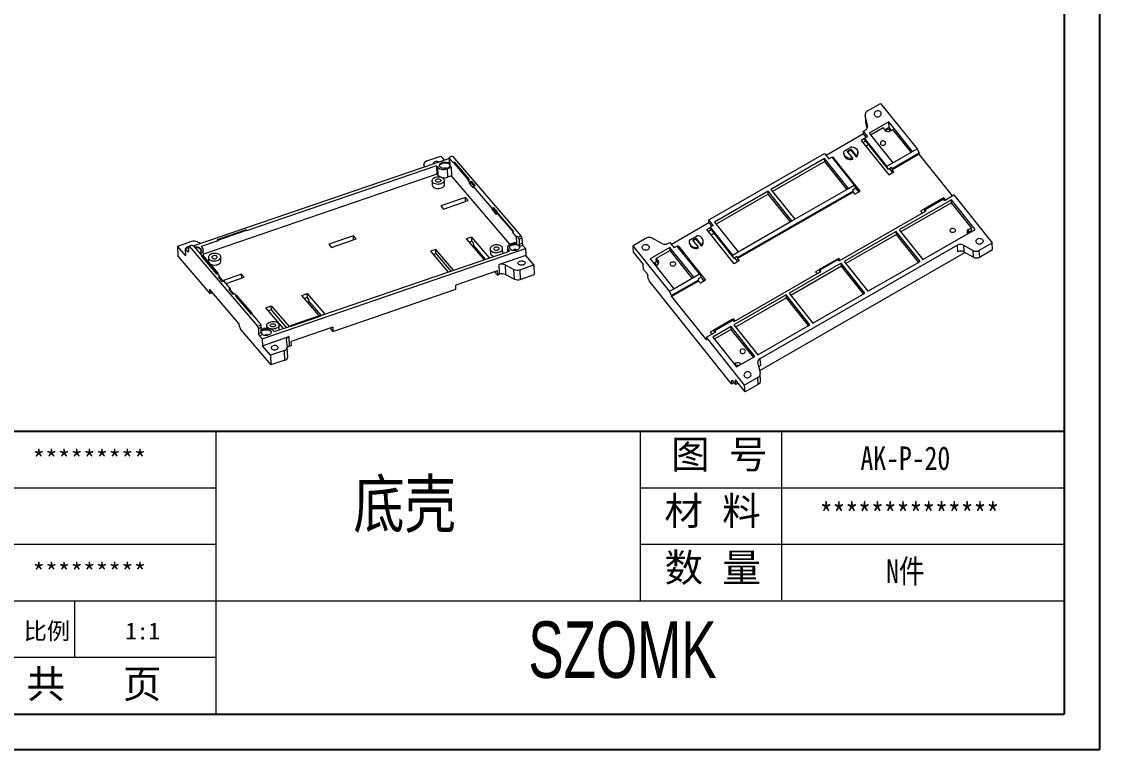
# Model space of a CAD drawing. Header units: inches. Extents: x 998 to 3526, y 519 to 940.
# Drawn here: x 1939.2 to 2245.2, y 519 to 725.9 of the extents above; entities that cross this region are included whole.
import ezdxf

# ---------------------------------------------------------------- set-up
doc = ezdxf.new("R2010")
doc.units = ezdxf.units.IN
doc.layers.add('文字', color=81, linetype='Continuous')
doc.layers.add('粗实线', color=7, linetype='Continuous', lineweight=30)
doc.layers.add('细实线', color=3, linetype='Continuous', lineweight=9)
doc.styles.get("Standard").update_dxf_attribs({"font": 'txt', "bigfont": 'gbcbig.shx'})
doc.styles.add('宋体', font='', dxfattribs={"width": 0.8, "height": 3.5})
doc.styles.add('长仿宋', font='', dxfattribs={"width": 0.7, "height": 4})
doc.styles.get('宋体').set_extended_font_data('SimSun')
doc.styles.get('长仿宋').set_extended_font_data('SimSun')

msp = doc.modelspace()

# ---------------------------------------------------------------- linework, layer by layer
for p, q in [((2245.201, 940.406), (2245.201, 519.041)), ((2235.169, 930.373), (2235.169, 529.073)), ((1994.389, 609.333), (1873.999, 609.333)), ((2235.169, 609.333), (1994.389, 609.333)), ((1664.691, 529.073), (2235.169, 529.073)), ((1649.271, 519.041), (2245.201, 519.041))]:
    msp.add_line(p, q)
at = {"color": 7, "linetype": 'Continuous', "lineweight": 15}
for p, q in [((2179.348, 700.442), (2183.088, 702.594)), ((2183.088, 702.594), (2193.409, 689.671)), ((2178.678, 699.301), (2178.813, 697.402)), ((2179.381, 696.379), (2178.706, 699.123)), ((2178.706, 699.123), (2178.841, 697.224)), ((2178.178, 694.738), (2178.739, 695.06)), ((2179.417, 693.187), (2178.178, 694.738)), ((2178.236, 693.924), (2178.178, 694.738)), ((2178.841, 697.224), (2178.813, 697.402)), ((2179.252, 695.556), (2178.841, 697.224)), ((2185.415, 697.394), (2179.786, 694.154)), ((2183.805, 695.62), (2180.249, 693.573)), ((2183.805, 695.62), (2184.355, 694.931)), ((2185.531, 695.766), (2184.269, 695.04)), ((2192.158, 688.951), (2185.415, 697.394)), ((2185.531, 695.766), (2185.415, 697.394)), ((2186.168, 694.968), (2185.531, 695.766)), ((2185.74, 694.722), (2186.574, 695.202)), ((2191.752, 688.717), (2186.574, 695.202)), ((2178.236, 693.924), (2167.591, 687.797)), ((2178.547, 692.594), (2177.602, 692.05)), ((2177.602, 692.05), (2185.391, 682.297)), ((2178.066, 691.469), (2178.852, 691.922)), ((2179.011, 692.954), (2178.236, 693.924)), ((2178.541, 692.683), (2179.417, 693.187)), ((2178.57, 692.276), (2178.541, 692.683)), ((2184.871, 684.757), (2178.541, 692.683)), ((2185.312, 683.833), (2178.57, 692.276)), ((2179.786, 694.154), (2186.528, 685.711)), ((2174.895, 690.271), (2172.689, 689.001)), ((2174.399, 689.994), (2172.907, 689.134)), ((2173.546, 688.992), (2174.589, 689.592)), ((2175.143, 686.993), (2173.546, 688.992)), ((2173.701, 688.798), (2174.608, 689.32)), ((2174.589, 689.592), (2176.185, 687.593)), ((2174.608, 689.32), (2174.589, 689.592)), ((2174.608, 689.32), (2176.204, 687.322)), ((2174.894, 690.272), (2174.895, 690.271)), ((2174.894, 690.27), (2174.894, 690.272)), ((2174.894, 690.27), (2174.895, 690.271)), ((2176.632, 688.473), (2176.613, 688.745)), ((2178.855, 690.481), (2179.642, 690.933)), ((2186.528, 685.711), (2192.158, 688.951)), ((2192.158, 688.951), (2193.409, 689.671)), ((2193.409, 689.671), (2193.998, 688.439)), ((2060.446, 686.889), (1988.13, 662.088)), ((2054.242, 686.246), (2058.223, 687.612)), ((2058.223, 687.612), (2059.205, 686.463)), ((2060.599, 686.71), (2060.446, 686.889)), ((2060.579, 687.249), (2060.631, 685.873)), ((2061.782, 685.713), (2060.699, 686.981)), ((2060.699, 686.981), (2060.78, 684.819)), ((2061.571, 687.64), (2060.726, 687.35)), ((2061.571, 687.64), (2080.981, 664.923)), ((2061.775, 685.91), (2061.997, 685.986)), ((2061.775, 685.91), (2061.782, 685.713)), ((2066.024, 680.936), (2061.775, 685.91)), ((2061.997, 685.986), (2066.246, 681.013)), ((2134.289, 669.476), (2167.128, 688.377)), ((2167.171, 686.893), (2151.951, 678.133)), ((2167.229, 686.079), (2152.415, 677.552)), ((2167.128, 688.377), (2168.366, 686.826)), ((2173.914, 678.45), (2167.171, 686.893)), ((2167.229, 686.079), (2167.171, 686.893)), ((2173.508, 678.217), (2167.229, 686.079)), ((2168.366, 686.826), (2169.242, 687.331)), ((2169.242, 687.331), (2175.572, 679.404)), ((2169.471, 687.369), (2169.293, 687.267)), ((2177.259, 677.617), (2169.471, 687.369)), ((2169.471, 687.369), (2169.496, 687.012)), ((2172.623, 688.46), (2172.642, 688.189)), ((2175.162, 686.722), (2175.143, 686.993)), ((2176.185, 687.593), (2176.204, 687.322)), ((2184.871, 684.757), (2186.528, 685.711)), ((2193.998, 688.439), (2186.335, 684.029)), ((2194.017, 688.168), (2186.355, 683.757)), ((2194.017, 688.168), (2193.998, 688.439)), ((2203.461, 676.342), (2194.017, 688.168)), ((2057.115, 682.488), (1990.838, 659.759)), ((2057.026, 684.847), (2003.096, 666.352)), ((2053.432, 685.384), (2053.466, 684.495)), ((2053.564, 684.529), (2053.439, 685.315)), ((2057.37, 684.444), (2057.026, 684.847)), ((2057.026, 684.847), (2057.115, 682.488)), ((2057.459, 682.085), (2057.115, 682.488)), ((2057.459, 682.085), (2057.37, 684.444)), ((2061.174, 684.358), (2060.065, 683.977)), ((2060.065, 683.977), (2060.153, 681.618)), ((2060.78, 684.819), (2061.174, 684.358)), ((2061.174, 684.358), (2061.263, 681.999)), ((2185.312, 683.833), (2184.871, 684.757)), ((2186.188, 684.337), (2185.312, 683.833)), ((2185.391, 682.297), (2186.85, 683.137)), ((2185.58, 683.987), (2186.445, 682.904)), ((2186.335, 684.029), (2186.188, 684.337)), ((2186.335, 684.029), (2186.355, 683.757)), ((2186.85, 683.137), (2186.355, 683.757)), ((2055.724, 680.611), (2055.769, 679.432)), ((2059.266, 679.563), (2059.222, 680.743)), ((2061.263, 681.999), (2060.153, 681.618)), ((2077.852, 662.583), (2061.263, 681.999)), ((2066.246, 681.013), (2066.024, 680.936)), ((2066.024, 680.936), (2066.032, 680.74)), ((2066.253, 680.816), (2066.032, 680.74)), ((2066.376, 680.337), (2066.032, 680.74)), ((2066.246, 681.013), (2066.253, 680.816)), ((2066.376, 680.337), (2066.82, 680.489)), ((2066.391, 679.943), (2066.376, 680.337)), ((2066.391, 679.943), (2066.835, 680.096)), ((2067.539, 678.599), (2066.391, 679.943)), ((2066.82, 680.489), (2067.968, 679.145)), ((2066.835, 680.096), (2066.82, 680.489)), ((2066.835, 680.096), (2067.72, 679.059)), ((2173.914, 678.45), (2175.572, 679.404)), ((2175.572, 679.404), (2176.013, 678.48)), ((2067.968, 679.145), (2067.525, 678.992)), ((2072.808, 672.809), (2067.525, 678.992)), ((2067.539, 678.599), (2067.525, 678.992)), ((2151.117, 677.653), (2135.897, 668.892)), ((2151.175, 676.839), (2136.36, 668.311)), ((2175.285, 677.668), (2142.447, 658.767)), ((2175.304, 677.397), (2142.466, 658.495)), ((2157.86, 669.209), (2151.117, 677.653)), ((2151.175, 676.839), (2151.117, 677.653)), ((2157.454, 668.976), (2151.175, 676.839)), ((2151.951, 678.133), (2158.694, 669.689)), ((2158.694, 669.689), (2173.914, 678.45)), ((2176.013, 678.48), (2175.138, 677.976)), ((2175.138, 677.976), (2175.285, 677.668)), ((2175.304, 677.397), (2175.285, 677.668)), ((2175.304, 677.397), (2175.8, 676.777)), ((2175.8, 676.777), (2177.259, 677.617)), ((2175.989, 678.466), (2176.854, 677.383)), ((2201.198, 675.039), (2203.867, 676.575)), ((2203.867, 676.575), (2214.737, 662.963)), ((2065.203, 675.876), (2058.19, 673.471)), ((2058.19, 673.471), (2058.948, 672.584)), ((2058.948, 672.584), (2065.961, 674.989)), ((2065.961, 674.989), (2065.203, 675.876)), ((2065.245, 674.744), (2065.203, 675.876)), ((2203.166, 675.166), (2188.363, 666.645)), ((2203.224, 674.352), (2188.826, 666.065)), ((2201.036, 675.758), (2194.447, 671.966)), ((2200.693, 675.546), (2195.48, 672.546)), ((2200.923, 675.384), (2195.71, 672.384)), ((2201.198, 675.039), (2200.923, 675.384)), ((2201.48, 675.202), (2201.036, 675.758)), ((2201.036, 675.758), (2201.076, 675.192)), ((2209.909, 666.723), (2203.166, 675.166)), ((2203.224, 674.352), (2203.166, 675.166)), ((2208.866, 667.287), (2203.224, 674.352)), ((2073.252, 672.961), (2072.808, 672.809)), ((2072.822, 672.416), (2072.808, 672.809)), ((2073.266, 672.568), (2072.822, 672.416)), ((2072.822, 672.416), (2073.971, 671.072)), ((2074.4, 671.617), (2073.252, 672.961)), ((2073.266, 672.568), (2073.252, 672.961)), ((2074.152, 671.532), (2073.266, 672.568)), ((2073.956, 671.465), (2074.4, 671.617)), ((2074.301, 671.062), (2073.956, 671.465)), ((2073.971, 671.072), (2073.956, 671.465)), ((2074.515, 671.334), (2074.293, 671.258)), ((2074.293, 671.258), (2074.301, 671.062)), ((2074.293, 671.258), (2078.543, 666.285)), ((2078.765, 666.361), (2074.515, 671.334)), ((2171.341, 657.854), (2195.985, 672.039)), ((2194.447, 671.966), (2194.892, 671.409)), ((2195.71, 672.384), (2195.985, 672.039)), ((2134.347, 668.662), (2123.702, 662.535)), ((2133.713, 666.788), (2134.658, 667.332)), ((2134.347, 668.662), (2134.289, 669.476)), ((2135.528, 667.925), (2134.289, 669.476)), ((2135.122, 667.691), (2134.347, 668.662)), ((2135.528, 667.925), (2134.652, 667.421)), ((2134.681, 667.014), (2134.652, 667.421)), ((2134.652, 667.421), (2140.982, 659.495)), ((2135.897, 668.892), (2142.639, 660.449)), ((2142.639, 660.449), (2157.86, 669.209)), ((2157.86, 669.209), (2158.694, 669.689)), ((2208.032, 666.807), (2208.866, 667.287)), ((2208.924, 666.473), (2208.866, 667.287)), ((2002.974, 666.683), (1994.762, 663.867)), ((1994.877, 663.732), (2003.088, 666.548)), ((2003.088, 666.548), (2002.974, 666.683)), ((2003.088, 666.548), (2003.096, 666.352)), ((2033.422, 664.977), (2026.409, 662.572)), ((2027.167, 661.685), (2034.18, 664.09)), ((2034.18, 664.09), (2033.422, 664.977)), ((2033.465, 663.845), (2033.422, 664.977)), ((2067.011, 664.608), (2065.457, 664.075)), ((2065.457, 664.075), (2070.494, 658.18)), ((2072.048, 658.713), (2067.011, 664.608)), ((2067.055, 663.429), (2067.011, 664.608)), ((2078.543, 666.285), (2078.765, 666.361)), ((2078.543, 666.285), (2078.55, 666.088)), ((2078.55, 666.088), (2078.772, 666.164)), ((2079.633, 664.82), (2078.55, 666.088)), ((2078.765, 666.361), (2078.772, 666.164)), ((2079.633, 664.82), (2079.715, 662.658)), ((2080.135, 664.633), (2080.981, 664.923)), ((2081.225, 664.261), (2080.448, 663.994)), ((2080.981, 664.923), (2081.225, 664.261)), ((2081.225, 664.261), (2081.277, 662.885)), ((2116.564, 664.304), (2112.824, 662.151)), ((2120.998, 662.774), (2118.245, 664.322)), ((2128.801, 663.74), (2131.007, 665.009)), ((2129.018, 663.872), (2130.51, 664.731)), ((2130.7, 664.33), (2129.657, 663.73)), ((2130.719, 664.058), (2129.812, 663.536)), ((2132.296, 662.331), (2130.7, 664.33)), ((2130.719, 664.058), (2130.7, 664.33)), ((2132.315, 662.06), (2130.719, 664.058)), ((2141.502, 657.035), (2133.713, 666.788)), ((2134.964, 666.66), (2134.177, 666.207)), ((2134.681, 667.014), (2141.424, 658.571)), ((2134.967, 665.218), (2135.753, 665.671)), ((2187.529, 666.165), (2172.725, 657.645)), ((2187.587, 665.351), (2173.189, 657.064)), ((2194.271, 657.722), (2187.529, 666.165)), ((2187.587, 665.351), (2187.529, 666.165)), ((2193.866, 657.489), (2187.587, 665.351)), ((2188.363, 666.645), (2195.105, 658.202)), ((2195.105, 658.202), (2209.909, 666.723)), ((2207.835, 665.529), (2207.748, 665.638)), ((2208.09, 665.993), (2208.032, 666.807)), ((2208.09, 665.993), (2208.924, 666.473)), ((2208.924, 666.473), (2209.097, 666.256)), ((1987.413, 663.327), (1983.432, 661.962)), ((1983.432, 661.962), (1983.535, 659.21)), ((1983.432, 661.962), (1985.729, 659.274)), ((1986.576, 661.555), (1985.655, 661.239)), ((1985.655, 661.239), (1985.729, 659.274)), ((1985.655, 661.239), (1986.401, 660.366)), ((1986.779, 661.99), (1986.564, 661.866)), ((1986.564, 661.866), (1986.616, 660.49)), ((1987.624, 662.28), (1986.779, 661.99)), ((1986.779, 661.99), (2006.189, 639.273)), ((1990.514, 659.299), (1988.126, 662.093)), ((1990.054, 662.748), (1989.082, 663.244)), ((1994.884, 663.536), (1990.224, 661.937)), ((1990.568, 661.534), (1990.224, 661.937)), ((1990.864, 659.077), (1990.791, 661)), ((1994.762, 663.867), (1994.769, 663.67)), ((1994.762, 663.867), (1994.877, 663.732)), ((1994.769, 663.67), (1994.884, 663.536)), ((1994.877, 663.732), (1994.884, 663.536)), ((2007.476, 635.699), (2082.268, 661.349)), ((2026.409, 662.572), (2027.167, 661.685)), ((2056.802, 661.107), (2055.248, 660.574)), ((2061.839, 655.212), (2056.802, 661.107)), ((2056.846, 659.927), (2056.802, 661.107)), ((2066.247, 663.151), (2067.055, 663.429)), ((2067.055, 663.429), (2067.469, 662.945)), ((2067.606, 662.22), (2067.17, 662.071)), ((2067.484, 662.551), (2067.469, 662.945)), ((2067.484, 662.551), (2067.606, 662.22)), ((2070.93, 658.33), (2067.606, 662.22)), ((2072.263, 661.255), (2072.307, 660.075)), ((2075.805, 660.207), (2075.76, 661.386)), ((2077.131, 661.588), (2077.173, 660.471)), ((2077.354, 661.054), (2077.699, 660.651)), ((2079.321, 663.119), (2078.211, 662.739)), ((2079.715, 662.658), (2079.321, 663.119)), ((2080.448, 663.994), (2080.5, 662.618)), ((2080.5, 662.618), (2081.277, 662.885)), ((2081.521, 662.223), (2080.66, 661.928)), ((2081.277, 662.885), (2081.521, 662.223)), ((2082.268, 661.349), (2081.521, 662.223)), ((2082.268, 661.349), (2082.342, 659.383)), ((2112.96, 660.252), (2112.824, 662.151)), ((2123.145, 649.228), (2112.824, 662.151)), ((2123.283, 661.631), (2117.653, 658.391)), ((2122.678, 662.793), (2123.239, 663.115)), ((2123.239, 663.115), (2124.477, 661.564)), ((2130.025, 653.188), (2123.283, 661.631)), ((2123.341, 660.817), (2123.283, 661.631)), ((2125.353, 662.068), (2124.477, 661.564)), ((2131.683, 654.142), (2125.353, 662.068)), ((2125.404, 662.005), (2125.582, 662.107)), ((2125.582, 662.107), (2133.37, 652.355)), ((2125.582, 662.107), (2125.607, 661.75)), ((2128.734, 663.198), (2128.754, 662.927)), ((2128.801, 663.741), (2128.801, 663.74)), ((2129.657, 663.73), (2131.254, 661.731)), ((2131.273, 661.46), (2131.254, 661.731)), ((2132.296, 662.331), (2132.315, 662.06)), ((2132.743, 663.211), (2132.724, 663.483)), ((2204.883, 662.321), (2148.823, 630.053)), ((2205.019, 660.422), (2204.883, 662.321)), ((2206.564, 662.34), (2209.317, 660.791)), ((2206.564, 662.34), (2206.699, 660.44)), ((2210.997, 660.81), (2214.737, 662.963)), ((2211.133, 658.911), (2214.873, 661.063)), ((2214.873, 661.063), (2214.737, 662.963)), ((1983.535, 659.21), (1992.608, 648.591)), ((1986.616, 660.49), (1986.401, 660.366)), ((1990.416, 659.265), (1990.638, 659.341)), ((1994.665, 654.292), (1990.416, 659.265)), ((1990.416, 659.265), (1990.423, 659.069)), ((1994.673, 654.095), (1990.423, 659.069)), ((1990.638, 659.341), (1994.887, 654.368)), ((1992.251, 658.843), (1992.295, 657.664)), ((1995.793, 657.796), (1995.749, 658.975)), ((2023.877, 642.193), (2077.699, 660.651)), ((2055.248, 660.574), (2060.285, 654.679)), ((2056.038, 659.65), (2056.846, 659.927)), ((2056.846, 659.927), (2061.094, 654.956)), ((2082.342, 659.383), (2074.782, 656.791)), ((2084.639, 656.695), (2082.342, 659.383)), ((2112.96, 660.252), (2115.712, 656.805)), ((2117.653, 658.391), (2124.396, 649.948)), ((2123.341, 660.817), (2119.379, 658.537)), ((2119.379, 658.537), (2119.929, 657.848)), ((2119.437, 657.723), (2119.379, 658.537)), ((2129.62, 652.955), (2123.341, 660.817)), ((2140.982, 659.495), (2142.639, 660.449)), ((2141.424, 658.571), (2140.982, 659.495)), ((2142.299, 659.075), (2141.424, 658.571)), ((2142.556, 657.642), (2141.691, 658.724)), ((2142.447, 658.767), (2142.299, 659.075)), ((2142.447, 658.767), (2142.466, 658.495)), ((2142.466, 658.495), (2142.961, 657.875)), ((2207.107, 660.211), (2148.707, 626.597)), ((2171.179, 658.573), (2164.59, 654.781)), ((2170.836, 658.36), (2165.623, 655.36)), ((2171.066, 658.198), (2165.853, 655.198)), ((2171.341, 657.854), (2171.066, 658.198)), ((2171.623, 658.016), (2171.179, 658.573)), ((2171.179, 658.573), (2171.219, 658.006)), ((2206.699, 660.44), (2209.452, 658.892)), ((2209.452, 658.892), (2209.317, 660.791)), ((2210.997, 660.81), (2211.133, 658.911)), ((2074.245, 655.014), (2062.482, 650.98)), ((2074.245, 655.014), (2074.289, 653.834)), ((2074.886, 654.039), (2074.782, 656.791)), ((2076.452, 656.708), (2078.988, 655.413)), ((2076.452, 656.708), (2076.555, 653.956)), ((2079.092, 652.661), (2078.988, 655.413)), ((2080.658, 655.33), (2084.639, 656.695)), ((2080.658, 655.33), (2080.761, 652.578)), ((2084.639, 656.695), (2084.742, 653.943)), ((2115.808, 655.449), (2115.712, 656.805)), ((2116.703, 654.329), (2115.808, 655.449)), ((2118.58, 657.23), (2119.437, 657.723)), ((2119.646, 656.679), (2119.218, 656.432)), ((2119.437, 657.723), (2119.987, 657.034)), ((2119.987, 657.034), (2119.929, 657.848)), ((2142.961, 657.875), (2141.502, 657.035)), ((2171.891, 657.165), (2157.088, 648.644)), ((2171.949, 656.351), (2157.552, 648.063)), ((2165.853, 655.198), (2166.128, 654.854)), ((2178.634, 648.721), (2171.891, 657.165)), ((2171.949, 656.351), (2171.891, 657.165)), ((2178.228, 648.488), (2171.949, 656.351)), ((2172.725, 657.645), (2179.468, 649.201)), ((2179.468, 649.201), (2194.271, 657.722)), ((1994.887, 654.368), (1994.665, 654.292)), ((1994.665, 654.292), (1994.673, 654.095)), ((1994.895, 654.171), (1994.673, 654.095)), ((1994.887, 654.368), (1994.895, 654.171)), ((1995.526, 653.432), (1994.895, 654.171)), ((1995.083, 653.28), (1995.526, 653.432)), ((1996.231, 651.935), (1995.083, 653.28)), ((1995.346, 652.972), (1995.541, 653.039)), ((1995.541, 653.039), (1995.526, 653.432)), ((1995.541, 653.039), (1996.427, 652.002)), ((1996.675, 652.088), (1996.231, 651.935)), ((2001.641, 654.078), (1996.237, 652.225)), ((1998.513, 649.937), (1996.675, 652.088)), ((1997.243, 651.423), (2002.399, 653.191)), ((2002.399, 653.191), (2001.641, 654.078)), ((2001.684, 652.945), (2001.641, 654.078)), ((2073.5, 654.758), (2074.289, 653.834)), ((2074.289, 653.834), (2074.886, 654.039)), ((2076.555, 653.956), (2079.092, 652.661)), ((2080.761, 652.578), (2084.742, 653.943)), ((2116.703, 654.329), (2116.997, 653.713)), ((2117.065, 652.763), (2116.997, 653.713)), ((2117.065, 652.763), (2117.36, 652.147)), ((2140.615, 623.026), (2117.36, 652.147)), ((2131.396, 652.406), (2123.734, 647.996)), ((2131.415, 652.135), (2123.753, 647.724)), ((2124.396, 649.948), (2130.025, 653.188)), ((2130.025, 653.188), (2131.683, 654.142)), ((2132.125, 653.218), (2131.249, 652.714)), ((2131.249, 652.714), (2131.396, 652.406)), ((2131.415, 652.135), (2131.396, 652.406)), ((2131.911, 651.514), (2131.415, 652.135)), ((2131.683, 654.142), (2132.125, 653.218)), ((2133.37, 652.355), (2131.911, 651.514)), ((2132.965, 652.121), (2132.1, 653.204)), ((2141.484, 640.668), (2166.128, 654.854)), ((2164.59, 654.781), (2165.035, 654.224)), ((2000.833, 640.092), (1992.564, 649.77)), ((1992.564, 649.77), (1992.608, 648.591)), ((1992.608, 648.591), (1993.353, 648.846)), ((1998.513, 649.937), (1998.069, 649.785)), ((1998.069, 649.785), (1999.217, 648.44)), ((1998.527, 649.544), (1998.332, 649.477)), ((1998.527, 649.544), (1998.513, 649.937)), ((1999.413, 648.507), (1998.527, 649.544)), ((2027.572, 637.813), (2062.527, 649.8)), ((2062.527, 649.8), (2062.482, 650.98)), ((2123.145, 649.228), (2124.396, 649.948)), ((2123.734, 647.996), (2123.145, 649.228)), ((1999.217, 648.44), (1999.661, 648.593)), ((2000.161, 648.007), (1999.661, 648.593)), ((2000.285, 648.05), (2000.063, 647.974)), ((2000.063, 647.974), (2004.313, 643)), ((2000.063, 647.974), (2000.071, 647.777)), ((2000.071, 647.777), (2004.32, 642.804)), ((2004.535, 643.076), (2000.285, 648.05)), ((2018.74, 648.054), (2020.294, 648.586)), ((2023.645, 642.313), (2018.74, 648.054)), ((2020.338, 647.407), (2019.53, 647.13)), ((2020.294, 648.586), (2025.33, 642.692)), ((2020.338, 647.407), (2020.294, 648.586)), ((2020.752, 646.923), (2020.338, 647.407)), ((2020.889, 646.199), (2020.453, 646.049)), ((2020.766, 646.53), (2020.752, 646.923)), ((2020.766, 646.53), (2020.889, 646.199)), ((2020.889, 646.199), (2024.213, 642.308)), ((2123.753, 647.724), (2123.734, 647.996)), ((2123.753, 647.724), (2133.661, 635.318)), ((2156.254, 648.164), (2141.451, 639.643)), ((2156.312, 647.35), (2141.914, 639.063)), ((2162.997, 639.721), (2156.254, 648.164)), ((2156.312, 647.35), (2156.254, 648.164)), ((2162.591, 639.487), (2156.312, 647.35)), ((2157.088, 648.644), (2163.831, 640.201)), ((2163.831, 640.201), (2178.634, 648.721)), ((2004.313, 643), (2004.535, 643.076)), ((2004.313, 643), (2004.32, 642.804)), ((2004.32, 642.804), (2004.542, 642.88)), ((2004.535, 643.076), (2004.542, 642.88)), ((2007.061, 639.932), (2004.542, 642.88)), ((2008.531, 644.553), (2010.085, 645.085)), ((2013.568, 638.658), (2008.531, 644.553)), ((2010.129, 643.906), (2009.321, 643.629)), ((2010.085, 645.085), (2015.121, 639.19)), ((2010.129, 643.906), (2010.085, 645.085)), ((2014.376, 638.935), (2010.129, 643.906)), ((2000.833, 640.092), (2000.848, 639.699)), ((2000.848, 639.699), (2001.337, 638.375)), ((2006.189, 639.273), (2007.034, 639.563)), ((2007.061, 639.932), (2007.085, 639.286)), ((2012.331, 638.439), (2012.287, 639.618)), ((2015.55, 639.537), (2023.762, 642.353)), ((2023.876, 642.218), (2015.665, 639.402)), ((2023.884, 642.022), (2015.672, 639.206)), ((2023.762, 642.353), (2023.876, 642.218)), ((2023.876, 642.218), (2023.884, 642.022)), ((2141.322, 641.388), (2134.733, 637.595)), ((2140.979, 641.175), (2135.766, 638.175)), ((2141.209, 641.013), (2135.996, 638.013)), ((2141.484, 640.668), (2141.209, 641.013)), ((2141.766, 640.831), (2141.322, 641.388)), ((2141.322, 641.388), (2141.362, 640.821)), ((2141.451, 639.643), (2148.193, 631.2)), ((2148.193, 631.2), (2162.997, 639.721)), ((2001.337, 638.375), (2009.951, 628.293)), ((2006.433, 638.611), (2006.189, 639.273)), ((2007.21, 638.878), (2006.433, 638.611)), ((2006.433, 638.611), (2006.485, 637.235)), ((2006.485, 637.235), (2007.262, 637.502)), ((2006.73, 636.573), (2006.485, 637.235)), ((2007.591, 636.868), (2006.73, 636.573)), ((2006.73, 636.573), (2007.476, 635.699)), ((2007.262, 637.502), (2007.21, 638.878)), ((2007.228, 638.395), (2007.858, 638.611)), ((2008.79, 639.487), (2008.816, 638.772)), ((2010.552, 638.145), (2010.897, 637.742)), ((2010.897, 637.742), (2015.557, 639.34)), ((2015.665, 639.402), (2015.55, 639.537)), ((2015.55, 639.537), (2015.557, 639.34)), ((2015.672, 639.206), (2015.557, 639.34)), ((2015.665, 639.402), (2015.672, 639.206)), ((2027.528, 638.992), (2015.765, 634.958)), ((2026.783, 638.737), (2027.572, 637.813)), ((2027.528, 638.992), (2027.572, 637.813)), ((2133.603, 636.132), (2136.271, 637.668)), ((2134.733, 637.595), (2135.178, 637.039)), ((2140.617, 639.163), (2135.404, 636.163)), ((2140.675, 638.349), (2135.868, 635.582)), ((2135.996, 638.013), (2136.271, 637.668)), ((2147.359, 630.72), (2140.617, 639.163)), ((2140.675, 638.349), (2140.617, 639.163)), ((2146.954, 630.486), (2140.675, 638.349)), ((2007.476, 635.699), (2007.55, 633.734)), ((2007.55, 633.734), (2015.11, 636.326)), ((2009.847, 631.045), (2007.55, 633.734)), ((2014.306, 635.395), (2014.631, 633.342)), ((2015.11, 636.326), (2015.213, 633.574)), ((2015.213, 633.574), (2015.81, 633.779)), ((2015.81, 633.779), (2015.765, 634.958)), ((2133.661, 635.318), (2133.603, 636.132)), ((2144.473, 622.519), (2133.603, 636.132)), ((2135.404, 636.163), (2142.147, 627.72)), ((2013.828, 632.411), (2009.847, 631.045)), ((2009.847, 631.045), (2009.951, 628.293)), ((2013.932, 629.659), (2013.828, 632.411)), ((2014.742, 630.522), (2014.638, 633.274)), ((2142.147, 627.72), (2147.359, 630.72)), ((2013.932, 629.659), (2009.951, 628.293)), ((2141.938, 628.764), (2141.509, 628.518)), ((2141.996, 627.95), (2141.938, 628.764)), ((2141.996, 627.95), (2141.973, 627.937)), ((2143.409, 628.446), (2143.322, 628.555)), ((2148.181, 628.735), (2148.856, 625.991)), ((2148.823, 630.053), (2148.959, 628.154)), ((2148.213, 624.672), (2144.473, 622.519)), ((2148.349, 622.773), (2148.213, 624.672)), ((2149.019, 623.913), (2148.884, 625.813)), ((2140.615, 623.026), (2140.871, 622.953)), ((2140.803, 623.903), (2141.059, 623.83)), ((2140.871, 622.953), (2140.803, 623.903)), ((2140.871, 622.953), (2141.479, 623.303)), ((2141.953, 622.71), (2141.059, 623.83)), ((2144.609, 620.62), (2141.857, 624.066)), ((2141.953, 622.71), (2141.857, 624.066)), ((2142.629, 623.099), (2141.953, 622.71)), ((2144.609, 620.62), (2144.473, 622.519)), ((2148.349, 622.773), (2144.609, 620.62))]:
    msp.add_line(p, q, dxfattribs=at)
at = {"color": 8, "linetype": 'Continuous', "lineweight": 15}
for p, q in [((2179.407, 696.021), (2179.381, 696.379)), ((2053.439, 685.315), (2053.47, 684.496)), ((2077.354, 661.054), (2077.374, 660.54)), ((2143.333, 628.402), (2143.322, 628.555))]:
    msp.add_line(p, q, dxfattribs=at)
at = {"color": 7, "linetype": 'Continuous', "lineweight": 15, "flags": 128}
for points in [[(2183.109, 700.091), (2182.93, 700.259), (2182.702, 700.379), (2182.442, 700.443), (2182.17, 700.444), (2181.906, 700.384), (2181.669, 700.266), (2181.477, 700.1), (2181.345, 699.897), (2181.281, 699.674), (2181.291, 699.445), (2181.374, 699.229), (2181.524, 699.042), (2181.73, 698.896), (2181.976, 698.804), (2182.244, 698.771), (2182.515, 698.801), (2182.767, 698.891), (2182.984, 699.034), (2183.148, 699.22), (2183.247, 699.435), (2183.274, 699.663), (2183.227, 699.887), (2183.109, 700.091)], [(2184.751, 694.647), (2184.742, 694.658), (2184.668, 694.808), (2184.67, 694.972), (2184.745, 695.125), (2184.884, 695.243), (2185.064, 695.308), (2185.259, 695.312), (2185.439, 695.252), (2185.576, 695.138), (2185.65, 694.988), (2185.649, 694.824), (2185.573, 694.672), (2185.536, 694.631)], [(2184.372, 691.671), (2184.214, 691.813), (2184.01, 691.906), (2183.78, 691.941), (2183.547, 691.914), (2183.334, 691.828), (2183.161, 691.691), (2183.045, 691.517), (2182.998, 691.323), (2183.024, 691.128), (2183.121, 690.951), (2183.279, 690.809), (2183.483, 690.716), (2183.713, 690.681), (2183.946, 690.708), (2184.159, 690.794), (2184.333, 690.93), (2184.448, 691.104), (2184.495, 691.298), (2184.469, 691.493), (2184.372, 691.671)], [(2175.143, 686.993), (2174.767, 686.931), (2174.386, 686.93), (2174.013, 686.989), (2173.663, 687.107), (2173.347, 687.28), (2173.077, 687.501), (2172.864, 687.762), (2172.714, 688.053), (2172.633, 688.364), (2172.625, 688.684), (2172.689, 689.001)], [(2174.894, 690.272), (2175.265, 690.205), (2175.612, 690.08), (2175.923, 689.902), (2176.187, 689.676), (2176.394, 689.411), (2176.535, 689.116), (2176.608, 688.803), (2176.607, 688.483), (2176.535, 688.167), (2176.392, 687.866), (2176.185, 687.593)], [(2057.701, 685.948), (2057.561, 686.008), (2057.312, 686.069), (2057.042, 686.086), (2056.772, 686.057), (2056.523, 685.984), (2056.311, 685.873), (2056.154, 685.732), (2056.063, 685.571), (2056.044, 685.403), (2056.047, 685.38)], [(2060.78, 684.819), (2060.668, 684.628), (2060.493, 684.456), (2060.263, 684.309), (2059.989, 684.195), (2059.685, 684.119), (2059.363, 684.085), (2059.04, 684.094), (2058.73, 684.146), (2058.448, 684.239), (2058.207, 684.367), (2058.018, 684.526), (2057.891, 684.707), (2057.831, 684.903), (2057.841, 685.103), (2057.92, 685.299), (2058.065, 685.482), (2058.269, 685.643), (2058.523, 685.773), (2058.814, 685.869), (2059.129, 685.924), (2059.453, 685.936), (2059.772, 685.905), (2060.069, 685.831), (2060.332, 685.72)], [(2058.889, 684.114), (2058.981, 684.217), (2059.133, 684.296), (2059.32, 684.334), (2059.514, 684.325), (2059.685, 684.271), (2059.807, 684.179), (2059.829, 684.149)], [(2055.919, 680.144), (2055.789, 680.345), (2055.728, 680.559), (2055.739, 680.777), (2055.82, 680.992), (2055.969, 681.194), (2056.179, 681.374), (2056.443, 681.526), (2056.749, 681.644), (2057.084, 681.722), (2057.435, 681.756), (2057.788, 681.747), (2058.128, 681.694), (2058.441, 681.6), (2058.715, 681.467), (2058.937, 681.302), (2059.1, 681.112), (2059.196, 680.904), (2059.221, 680.686), (2059.175, 680.468), (2059.06, 680.259), (2058.879, 680.067), (2058.641, 679.9), (2058.355, 679.764), (2058.032, 679.666), (2057.687, 679.61), (2057.333, 679.597), (2056.985, 679.628), (2056.657, 679.702), (2056.362, 679.816), (2056.113, 679.966), (2055.919, 680.144)], [(2055.964, 678.965), (2056.157, 678.786), (2056.407, 678.637), (2056.702, 678.523), (2057.03, 678.449), (2057.378, 678.417), (2057.732, 678.43), (2058.077, 678.487), (2058.399, 678.585), (2058.685, 678.72), (2058.923, 678.888), (2059.104, 679.08), (2059.22, 679.289), (2059.266, 679.507), (2059.266, 679.563)], [(2056.807, 680.449), (2056.733, 680.585), (2056.732, 680.729), (2056.803, 680.869), (2056.94, 680.99), (2057.128, 681.08), (2057.351, 681.131), (2057.586, 681.138), (2057.809, 681.099), (2058, 681.019), (2058.139, 680.905), (2058.213, 680.77), (2058.214, 680.625), (2058.143, 680.485), (2058.006, 680.364), (2057.818, 680.274), (2057.595, 680.223), (2057.36, 680.217), (2057.137, 680.255), (2056.946, 680.335), (2056.807, 680.449)], [(2057.922, 681.732), (2057.672, 681.887), (2057.459, 682.085)], [(2200.693, 675.546), (2200.702, 675.55), (2200.734, 675.548), (2200.773, 675.53), (2200.819, 675.495), (2200.869, 675.446), (2200.923, 675.384)], [(2195.71, 672.384), (2195.657, 672.446), (2195.606, 672.495), (2195.561, 672.529), (2195.521, 672.548), (2195.49, 672.55), (2195.468, 672.534), (2195.456, 672.503), (2195.454, 672.457)], [(2204.187, 666.858), (2204.284, 666.681), (2204.31, 666.485), (2204.263, 666.291), (2204.148, 666.117), (2203.975, 665.981), (2203.761, 665.895), (2203.528, 665.868), (2203.298, 665.903), (2203.094, 665.996), (2202.936, 666.138), (2202.839, 666.315), (2202.813, 666.51), (2202.86, 666.704), (2202.976, 666.878), (2203.149, 667.015), (2203.362, 667.101), (2203.595, 667.128), (2203.825, 667.093), (2204.029, 667), (2204.187, 666.858)], [(2212.006, 663.906), (2212.124, 663.702), (2212.171, 663.478), (2212.144, 663.25), (2212.045, 663.035), (2211.881, 662.849), (2211.664, 662.705), (2211.411, 662.616), (2211.141, 662.586), (2210.873, 662.618), (2210.626, 662.711), (2210.421, 662.856), (2210.271, 663.044), (2210.188, 663.26), (2210.178, 663.488), (2210.242, 663.712), (2210.374, 663.914), (2210.566, 664.081), (2210.803, 664.198), (2211.067, 664.259), (2211.339, 664.257), (2211.599, 664.194), (2211.827, 664.074), (2212.006, 663.906)], [(1985.916, 661.329), (1985.913, 661.436), (1985.969, 661.602), (1986.094, 661.754), (1986.28, 661.882), (1986.513, 661.974), (1986.775, 662.026), (1986.908, 662.034)], [(1989.78, 660.157), (1989.953, 660.281), (1990.117, 660.457), (1990.218, 660.65), (1990.25, 660.85), (1990.212, 661.048), (1990.105, 661.235), (1989.935, 661.402), (1989.71, 661.541), (1989.439, 661.645), (1989.137, 661.71), (1988.816, 661.733), (1988.492, 661.713), (1988.455, 661.708)], [(1989.958, 659.949), (1990.04, 659.989), (1990.321, 660.165), (1990.543, 660.369), (1990.698, 660.595), (1990.779, 660.834), (1990.785, 661.076), (1990.713, 661.313), (1990.568, 661.534)], [(2072.458, 660.788), (2072.652, 660.609), (2072.901, 660.46), (2073.196, 660.346), (2073.524, 660.271), (2073.872, 660.24), (2074.226, 660.253), (2074.571, 660.31), (2074.893, 660.408), (2075.179, 660.543), (2075.417, 660.71), (2075.598, 660.903), (2075.714, 661.112), (2075.76, 661.33), (2075.734, 661.547), (2075.638, 661.755), (2075.476, 661.946), (2075.253, 662.111), (2074.98, 662.243), (2074.667, 662.338), (2074.327, 662.391), (2073.974, 662.4), (2073.623, 662.365), (2073.287, 662.287), (2072.981, 662.17), (2072.718, 662.018), (2072.507, 661.837), (2072.358, 661.635), (2072.277, 661.421), (2072.267, 661.202), (2072.328, 660.988), (2072.458, 660.788)], [(2073.346, 661.092), (2073.485, 660.979), (2073.675, 660.899), (2073.899, 660.86), (2074.133, 660.866), (2074.356, 660.917), (2074.545, 661.008), (2074.682, 661.128), (2074.753, 661.268), (2074.751, 661.413), (2074.677, 661.549), (2074.538, 661.662), (2074.348, 661.742), (2074.124, 661.781), (2073.889, 661.775), (2073.667, 661.724), (2073.478, 661.633), (2073.341, 661.513), (2073.27, 661.373), (2073.272, 661.228), (2073.346, 661.092)], [(2078.211, 662.739), (2077.882, 662.599), (2077.601, 662.424), (2077.379, 662.219), (2077.225, 661.993), (2077.143, 661.754), (2077.138, 661.512), (2077.209, 661.276), (2077.354, 661.054)], [(2079.715, 662.658), (2079.401, 662.703), (2079.077, 662.704), (2078.758, 662.663), (2078.457, 662.58), (2078.191, 662.46), (2077.97, 662.308), (2077.805, 662.131), (2077.705, 661.938), (2077.673, 661.738), (2077.711, 661.54), (2077.817, 661.353), (2077.987, 661.187), (2078.213, 661.048), (2078.483, 660.943), (2078.786, 660.878), (2079.107, 660.855), (2079.43, 660.876), (2079.742, 660.939), (2080.027, 661.041), (2080.272, 661.178), (2080.465, 661.344), (2080.598, 661.53), (2080.664, 661.727), (2080.66, 661.928)], [(2115.556, 661.208), (2115.438, 661.412), (2115.391, 661.636), (2115.418, 661.864), (2115.517, 662.079), (2115.681, 662.265), (2115.897, 662.408), (2116.15, 662.498), (2116.421, 662.528), (2116.689, 662.495), (2116.935, 662.403), (2117.141, 662.257), (2117.291, 662.07), (2117.374, 661.854), (2117.384, 661.625), (2117.32, 661.402), (2117.188, 661.199), (2116.996, 661.033), (2116.759, 660.916), (2116.495, 660.855), (2116.223, 660.857), (2115.963, 660.92), (2115.735, 661.04), (2115.556, 661.208)], [(2128.801, 663.741), (2128.736, 663.424), (2128.744, 663.103), (2128.824, 662.792), (2128.974, 662.5), (2129.188, 662.239), (2129.457, 662.018), (2129.773, 661.846), (2130.124, 661.727), (2130.497, 661.668), (2130.878, 661.669), (2131.254, 661.731)], [(1995.553, 659.442), (1995.36, 659.62), (1995.11, 659.77), (1994.816, 659.884), (1994.487, 659.958), (1994.139, 659.989), (1993.785, 659.977), (1993.44, 659.92), (1993.118, 659.822), (1992.832, 659.686), (1992.594, 659.519), (1992.413, 659.327), (1992.297, 659.118), (1992.251, 658.9), (1992.277, 658.682), (1992.373, 658.474), (1992.536, 658.284), (1992.758, 658.119), (1993.032, 657.987), (1993.345, 657.892), (1993.685, 657.839), (1994.037, 657.83), (1994.389, 657.865), (1994.724, 657.942), (1995.03, 658.06), (1995.293, 658.212), (1995.504, 658.392), (1995.653, 658.594), (1995.734, 658.809), (1995.745, 659.028), (1995.683, 659.242), (1995.553, 659.442)], [(1994.666, 659.137), (1994.527, 659.251), (1994.336, 659.331), (1994.112, 659.37), (1993.878, 659.363), (1993.655, 659.312), (1993.466, 659.222), (1993.33, 659.101), (1993.259, 658.961), (1993.26, 658.817), (1993.334, 658.681), (1993.473, 658.567), (1993.664, 658.487), (1993.887, 658.449), (1994.122, 658.455), (1994.344, 658.506), (1994.533, 658.596), (1994.67, 658.717), (1994.741, 658.857), (1994.74, 659.002), (1994.666, 659.137)], [(2075.778, 659.992), (2075.804, 660.15), (2075.805, 660.207)], [(2170.836, 658.36), (2170.845, 658.364), (2170.877, 658.363), (2170.916, 658.344), (2170.962, 658.31), (2171.012, 658.26), (2171.066, 658.198)], [(1992.295, 657.664), (1992.321, 657.503), (1992.417, 657.295), (1992.58, 657.105), (1992.803, 656.94), (1993.076, 656.807), (1993.389, 656.713), (1993.729, 656.66), (1994.082, 656.65), (1994.433, 656.685), (1994.768, 656.763), (1995.074, 656.88), (1995.338, 657.032), (1995.548, 657.213), (1995.697, 657.415), (1995.779, 657.629), (1995.793, 657.796)], [(2082.048, 657.544), (2082.139, 657.388), (2082.157, 657.221), (2082.102, 657.055), (2081.976, 656.903), (2081.79, 656.776), (2081.558, 656.683), (2081.296, 656.631), (2081.023, 656.625), (2080.761, 656.665), (2080.529, 656.747), (2080.343, 656.865), (2080.218, 657.012), (2080.163, 657.175), (2080.182, 657.343), (2080.273, 657.504), (2080.43, 657.645), (2080.641, 657.756), (2080.891, 657.828), (2081.161, 657.858), (2081.43, 657.841), (2081.68, 657.78), (2081.891, 657.678), (2082.048, 657.544)], [(2119.208, 656.444), (2119.27, 656.508), (2119.346, 656.661), (2119.347, 656.825), (2119.274, 656.975), (2119.137, 657.089), (2118.957, 657.148), (2118.762, 657.145), (2118.668, 657.12)], [(2124.742, 657.348), (2124.839, 657.171), (2124.865, 656.975), (2124.818, 656.781), (2124.702, 656.608), (2124.529, 656.471), (2124.315, 656.385), (2124.082, 656.358), (2123.853, 656.393), (2123.649, 656.486), (2123.491, 656.628), (2123.394, 656.805), (2123.367, 657), (2123.414, 657.194), (2123.53, 657.368), (2123.703, 657.505), (2123.917, 657.591), (2124.15, 657.618), (2124.379, 657.583), (2124.583, 657.49), (2124.742, 657.348)], [(2165.853, 655.198), (2165.8, 655.26), (2165.749, 655.309), (2165.704, 655.344), (2165.664, 655.362), (2165.633, 655.364), (2165.611, 655.349), (2165.599, 655.318), (2165.597, 655.271)], [(2009.349, 638.732), (2009.297, 638.763), (2009.074, 638.927), (2008.911, 639.118), (2008.815, 639.326), (2008.79, 639.543), (2008.836, 639.761), (2008.952, 639.971), (2009.132, 640.163), (2009.371, 640.33), (2009.657, 640.465), (2009.979, 640.563), (2010.324, 640.62), (2010.678, 640.633), (2011.026, 640.602), (2011.354, 640.527), (2011.649, 640.413), (2011.898, 640.264), (2012.092, 640.085), (2012.092, 640.085)], [(2011.204, 639.781), (2011.278, 639.645), (2011.279, 639.5), (2011.208, 639.361), (2011.072, 639.24), (2010.883, 639.149), (2010.66, 639.099), (2010.426, 639.092), (2010.202, 639.131), (2010.012, 639.211), (2009.873, 639.324), (2009.799, 639.46), (2009.797, 639.605), (2009.868, 639.745), (2010.005, 639.866), (2010.194, 639.956), (2010.416, 640.007), (2010.651, 640.013), (2010.874, 639.974), (2011.065, 639.894), (2011.204, 639.781)], [(2012.092, 640.085), (2012.222, 639.885), (2012.283, 639.671), (2012.273, 639.452), (2012.191, 639.238), (2012.042, 639.036), (2011.832, 638.855), (2011.568, 638.703), (2011.263, 638.586), (2010.927, 638.508), (2010.576, 638.473), (2010.223, 638.482), (2010.09, 638.498)], [(2140.979, 641.175), (2140.988, 641.179), (2141.02, 641.177), (2141.059, 641.159), (2141.105, 641.124), (2141.155, 641.075), (2141.209, 641.013)], [(2007.245, 637.948), (2007.255, 637.96), (2007.43, 638.133), (2007.66, 638.28), (2007.933, 638.394), (2008.238, 638.469), (2008.56, 638.504), (2008.883, 638.494), (2009.193, 638.442), (2009.475, 638.35), (2009.716, 638.221), (2009.904, 638.063), (2010.031, 637.881), (2010.092, 637.686), (2010.082, 637.485), (2010.002, 637.289), (2009.857, 637.106), (2009.653, 636.946), (2009.4, 636.815), (2009.109, 636.72), (2008.793, 636.665), (2008.469, 636.653), (2008.151, 636.684), (2007.853, 636.757), (2007.591, 636.868), (2007.591, 636.868)], [(2008.16, 636.682), (2008.252, 636.786), (2008.404, 636.865), (2008.591, 636.902), (2008.785, 636.893), (2008.956, 636.839), (2009.078, 636.748), (2009.1, 636.718)], [(2012.305, 638.225), (2012.331, 638.382), (2012.331, 638.439)], [(2135.996, 638.013), (2135.943, 638.075), (2135.892, 638.124), (2135.847, 638.158), (2135.807, 638.177), (2135.776, 638.179), (2135.754, 638.164), (2135.742, 638.132), (2135.74, 638.086)], [(2010.141, 632.884), (2010.298, 632.751), (2010.509, 632.649), (2010.759, 632.588), (2011.028, 632.571), (2011.298, 632.6), (2011.548, 632.673), (2011.759, 632.784), (2011.916, 632.925), (2012.007, 633.086), (2012.026, 633.254), (2011.971, 633.417), (2011.846, 633.564), (2011.66, 633.682), (2011.428, 633.764), (2011.166, 633.804), (2010.893, 633.797), (2010.631, 633.746), (2010.399, 633.653), (2010.213, 633.526), (2010.087, 633.374), (2010.032, 633.208), (2010.05, 633.041), (2010.141, 632.884)], [(2144.557, 632.535), (2144.398, 632.677), (2144.195, 632.77), (2143.965, 632.805), (2143.732, 632.778), (2143.518, 632.692), (2143.345, 632.555), (2143.23, 632.382), (2143.182, 632.188), (2143.209, 631.992), (2143.306, 631.815), (2143.464, 631.673), (2143.668, 631.58), (2143.897, 631.545), (2144.13, 631.572), (2144.344, 631.658), (2144.517, 631.795), (2144.633, 631.968), (2144.68, 632.162), (2144.654, 632.358), (2144.557, 632.535)], [(2144.453, 625.023), (2144.632, 624.854), (2144.86, 624.734), (2145.12, 624.671), (2145.392, 624.67), (2145.656, 624.73), (2145.893, 624.848), (2146.085, 625.014), (2146.217, 625.216), (2146.281, 625.44), (2146.271, 625.668), (2146.188, 625.884), (2146.038, 626.072), (2145.832, 626.218), (2145.586, 626.31), (2145.318, 626.343), (2145.047, 626.313), (2144.794, 626.223), (2144.578, 626.08), (2144.414, 625.894), (2144.315, 625.679), (2144.288, 625.451), (2144.335, 625.226), (2144.453, 625.023)]]:
    msp.add_lwpolyline(points, dxfattribs=at)
at = {"color": 8, "linetype": 'Continuous', "lineweight": 15, "flags": 128}
for points in [[(2057.839, 684.856), (2057.856, 684.938), (2057.946, 685.132), (2058.101, 685.312), (2058.313, 685.468), (2058.573, 685.594), (2058.868, 685.683), (2059.186, 685.732), (2059.51, 685.737), (2059.826, 685.7), (2060.119, 685.62), (2060.375, 685.504), (2060.582, 685.355), (2060.731, 685.18), (2060.769, 685.113)], [(2077.685, 661.628), (2077.702, 661.71), (2077.792, 661.905), (2077.947, 662.084), (2078.159, 662.24), (2078.419, 662.366), (2078.715, 662.455), (2079.032, 662.504), (2079.356, 662.509), (2079.672, 662.472), (2079.965, 662.393), (2080.221, 662.276), (2080.429, 662.127), (2080.578, 661.952), (2080.661, 661.761), (2080.666, 661.74)], [(2007.253, 637.752), (2007.372, 637.881), (2007.584, 638.037), (2007.844, 638.163), (2008.14, 638.252), (2008.457, 638.3), (2008.781, 638.306), (2009.097, 638.268), (2009.39, 638.189), (2009.646, 638.072), (2009.854, 637.923), (2010.003, 637.749), (2010.086, 637.557), (2010.091, 637.536)]]:
    msp.add_lwpolyline(points, dxfattribs=at)
at = {"color": 7, "linetype": 'Continuous', "lineweight": 15}
for centre, radius, start, end in [((2179.891, 699.361), 1.209, 116.6822, 191.3555), ((2178.196, 696.141), 1.209, 296.68213, 11.35557), ((2185.175, 695.671), 1.105, 222.07834, 300.73521), ((2054.406, 685.293), 0.967, 99.75385, 178.67623), ((2060.155, 687.206), 0.588, 337.53303, 14.15547), ((2174.524, 688.523), 1.911, 190.06746, 289.49662), ((2175.102, 688.387), 1.533, 315.99233, 3.22952), ((2059.102, 686.433), 2.638, 228.95514, 291.39996), ((2056.515, 679.47), 0.748, 182.9049, 222.47006), ((2059.161, 684.599), 3.142, 260.87092, 288.41954), ((2196.795, 672.723), 1.367, 191.22128, 217.86149), ((2079.28, 663.108), 1.749, 60.7143, 78.34078), ((2117.421, 662.799), 1.732, 61.61031, 119.66194), ((2131.052, 663.382), 1.628, 319.80858, 91.60228), ((2208.364, 666.108), 0.774, 115.3876, 217.34792), ((2208.543, 665.182), 0.929, 119.18743, 149.85017), ((1988.144, 661.21), 2.24, 65.2467, 109.06249), ((1988.48, 663.805), 1.749, 240.7143, 258.34078), ((2079.22, 660.513), 0.612, 41.86789, 142.44086), ((2121.821, 664.298), 1.732, 241.61025, 299.66199), ((2130.635, 663.261), 1.911, 190.06746, 289.49662), ((2131.213, 663.125), 1.533, 315.99233, 3.22952), ((2205.74, 660.816), 1.732, 61.61025, 119.66199), ((2073.054, 660.113), 0.748, 182.9054, 222.46955), ((2073.694, 660.756), 1.655, 223.90005, 256.58185), ((2205.876, 658.917), 1.732, 61.61025, 119.66199), ((2210.14, 662.315), 1.732, 241.61031, 299.66194), ((2210.276, 660.416), 1.732, 241.61031, 299.66194), ((2075.514, 654.674), 2.24, 65.24665, 109.06253), ((2079.926, 657.447), 2.24, 245.2467, 289.06249), ((2119.314, 657.378), 0.774, 295.3876, 37.34792), ((2166.938, 655.537), 1.367, 191.22128, 217.86149), ((2075.617, 651.922), 2.24, 65.24665, 109.06253), ((2080.03, 654.695), 2.24, 245.2467, 289.06249), ((2007.605, 639.707), 0.588, 157.53303, 194.15547), ((2008.82, 636.156), 2.638, 48.95514, 111.39996), ((2137.081, 638.352), 1.367, 191.22128, 217.86149), ((2015.274, 635.373), 0.967, 99.75377, 178.6763), ((2015.662, 632.153), 1.491, 107.51067, 133.30258), ((2013.664, 633.364), 0.967, 279.75385, 358.67623), ((2013.751, 630.64), 0.998, 280.44727, 353.18736), ((2142.502, 627.815), 1.105, 42.07834, 120.73521), ((2142.57, 626.934), 1.167, 79.77549, 119.47097), ((2149.366, 628.973), 1.209, 116.68213, 191.35557), ((2149.64, 626.935), 1.397, 119.20722, 148.78766), ((2147.671, 625.753), 1.209, 296.6822, 11.3555), ((2147.791, 623.868), 1.23, 296.99837, 2.09036)]:
    msp.add_arc(centre, radius, start, end, dxfattribs=at)
at = {"color": 8, "linetype": 'Continuous', "lineweight": 15}
msp.add_arc((1988.949, 660.122), 1.447, 26.36891, 103.57765, dxfattribs=at)
at = {"color": 7, "linetype": 'Continuous', "lineweight": 15}
for centre, major_axis, ratio, start_param, end_param in [((2174.518, 690.012), (1.928, 1.083), 0.0188188, 2.5494402, 2.8083265), ((2174.518, 690.012), (1.928, 1.083), 0.0188188, 1.3637811, 1.6217443), ((2059.31, 685.423), (1.479, 0.578), 0.0801865, 5.4433966, 5.7843003), ((2059.258, 686.799), (1.479, 0.578), 0.0801865, 5.7843003, 6.1231809), ((2079.105, 663.571), (-0.77, 1.972), 0.6644839, 4.6678389, 5.0067196), ((2130.629, 664.75), (1.928, 1.083), 0.0188188, 1.362858, 1.6217443), ((2079.156, 662.195), (-0.77, 1.972), 0.6644839, 4.3269352, 4.6678389), ((2130.629, 664.75), (1.928, 1.083), 0.0188188, 2.5494402, 2.8074034), ((2008.53, 639.367), (-0.77, 1.972), 0.6644839, 1.2207005, 1.5595811), ((2008.581, 637.991), (-0.77, 1.972), 0.6644839, 1.5595811, 1.9004848)]:
    msp.add_ellipse(centre, major_axis=major_axis, ratio=ratio, start_param=start_param, end_param=end_param, dxfattribs=at)
at = {"layer": '细实线', "color": 7}
for p, q in [((1994.389, 609.333), (1994.389, 529.073)), ((2114.779, 609.333), (2114.779, 561.177)), ((2154.909, 609.333), (2154.909, 561.515)), ((1994.389, 593.281), (1873.999, 593.281)), ((2235.169, 593.281), (2114.779, 593.281)), ((1994.389, 577.229), (1873.999, 577.229)), ((2235.169, 577.229), (2114.779, 577.229)), ((2235.169, 561.177), (1873.999, 561.177)), ((1954.259, 561.177), (1954.259, 545.125)), ((1994.389, 545.125), (1873.999, 545.125))]:
    msp.add_line(p, q, dxfattribs=at)

# ---------------------------------------------------------------- texts
at = {"char_height": 5.27897, "width": 3000.30474, "attachment_point": 1}
for insert in [(1942.286, 604.099), (1942.286, 571.995)]:
    msp.add_mtext('{\\fSimHei|b0|i0|c134|p49;*********}', dxfattribs=dict(at, insert=insert))
at = {"layer": '文字', "color": 0, "attachment_point": 1, "style": '宋体'}
for s, insert, char_height, width in [('{\\H1.111x;AK-P-20}', (2177.368, 605.14), 6.0195, 69.59217), ('底壳', (2033.355, 595.476), 13.3767, 171.01585), ('{\\H1.111x;**************}', (2165.789, 589.088), 6.0195, 69.59217), ('{\\H1.111x;N件}', (2184.649, 573.036), 6.0195, 69.59217)]:
    msp.add_mtext(s, dxfattribs=dict(at, insert=insert, char_height=char_height, width=width))
at = {"layer": '粗实线', "insert": (2083.066, 555.429), "char_height": 16.052, "width": 180.00727, "attachment_point": 1, "style": '长仿宋'}
msp.add_mtext('{\\fSTXinwei|b0|i0|c134|p2;SZOMK}', dxfattribs=at)
at = {"layer": '细实线', "color": 7, "attachment_point": 1}
for s, insert, char_height, width in [('{\\fSimSun|b0|i0|c134|p54;图 号}', (2123.604, 606.896), 8.026, 40.13), ('{\\fSimSun|b0|i0|c134|p54;材 料   }', (2121.702, 590.844), 8.026, 40.13), ('{\\fSimSun|b0|i0|c134|p54;数 量}', (2121.74, 574.713), 8.026, 36.26248), ('{\\fSimSun|b0|i0|c134|p54;比例}', (1939.812, 555.098), 4.8156, 21.13898), ('{\\fSimSun|b0|i0|c134|p54;1:1}', (1968.656, 555.098), 4.8156, 21.13898), ('{\\fSimSun|b0|i0|c134|p54; 共   页}', (1935.176, 541.684), 8.026, 60.19499)]:
    msp.add_mtext(s, dxfattribs=dict(at, insert=insert, char_height=char_height, width=width))

doc.saveas('drawing.dxf')
